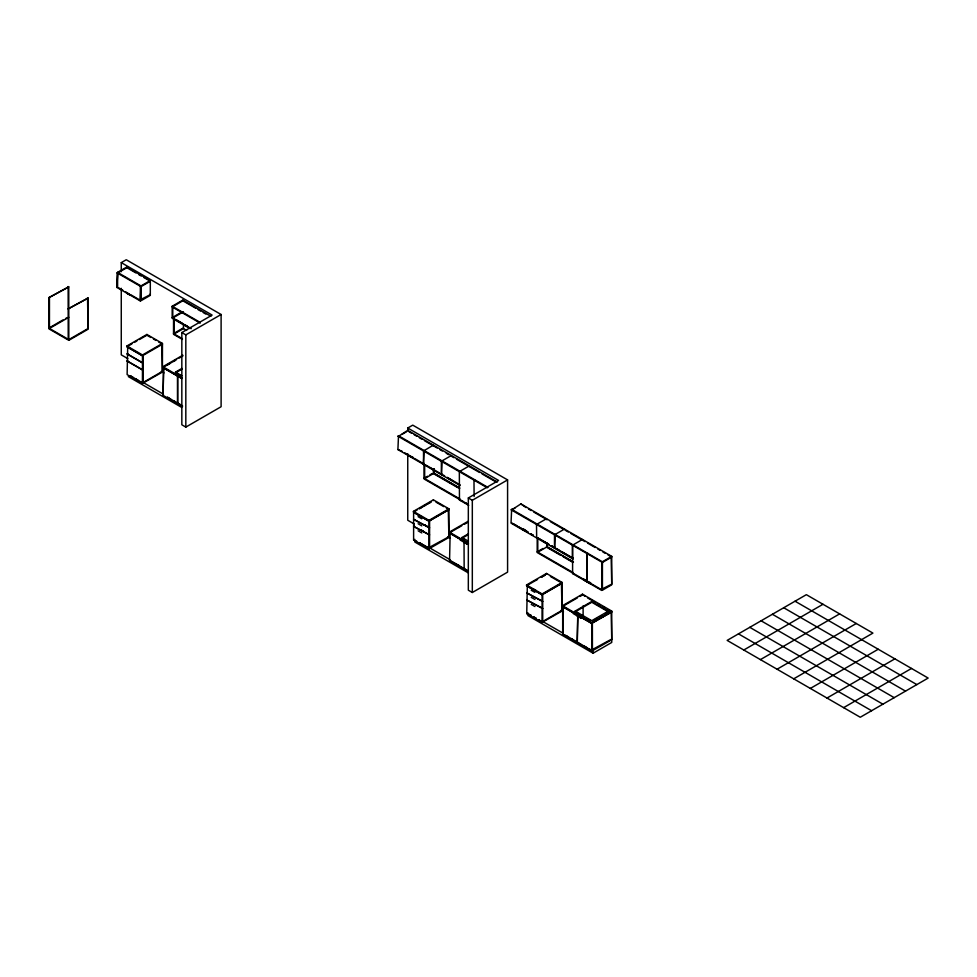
<?xml version="1.0" encoding="UTF-8"?>
<svg xmlns="http://www.w3.org/2000/svg" width="977" height="977" viewBox="0 0 977 977"><rect width="100%" height="100%" fill="white"/><g stroke="black" fill="none" stroke-linecap="round" stroke-linejoin="round"><path stroke-width="1.47" d="M68.817 340.326L48.85 328.797L48.85 297.667L68.756 286.872L68.817 340.326L88.113 329.188L88.113 298.058L68.219 308.854L88.113 298.058M48.85 297.667L68.756 286.872M121.27 262.63L126.253 259.748L221.107 314.509L221.107 406.725L185.825 427.096L181.832 424.787L181.832 332.559L212.119 315.082L121.27 262.63L121.27 271.704M117.533 272.388L126.851 267.002L150.311 280.558L150.311 295.347L141.006 300.733L141.006 285.931L117.533 272.388L117.008 287.494L117.606 272.498L117.606 287.14M117.533 273.084L126.851 267.698L135.974 272.962M50.132 327.368L63.004 319.931M65.581 318.453L68.756 317.305L49.448 328.455L49.448 298.022M126.668 292.758L130.332 294.871L125.386 291.635M150.311 280.558L140.334 286.322L140.334 300.953L140.932 285.968M190.002 328.602L172.184 318.307L172.184 306.241L182.833 300.098L210.849 316.267M173.369 306.253L182.833 300.782L195.559 308.134M181.649 312.151L172.184 317.61L191.284 328.638M183.432 311.81L172.782 317.965L172.782 307.279M142.495 355.738L126.925 346.75L126.925 345.98L146.892 334.452L162.463 343.44L162.402 372.066L142.434 383.448L127.12 374.606L127.718 346.591M127.657 346.395L131.919 343.867M134.411 342.426L136.902 340.985M139.406 339.544L146.892 335.221L150.788 337.468M127.718 353.503L127.12 354.004L142.434 362.846L143.033 362.345M127.718 360.574L127.12 361.075L142.434 369.917L143.033 369.416M162.463 343.44L142.495 354.969L142.434 383.448M181.832 332.559L185.825 334.867L221.107 314.509M181.966 378.526L162.866 367.499L162.866 366.729L182.833 355.201M162.866 367.499L171.598 362.455M174.101 361.014L176.593 359.573M179.084 358.132L182.833 355.97M167.458 364.922L170.035 363.432M172.599 361.954L175.176 360.464M181.624 406.066L163.061 395.355L163.66 367.34M143.094 382.52L162.402 371.382L161.803 343.819M181.905 369.184L175.506 372.872L175.506 372.103L181.905 368.414M178.266 375.779L177.545 376.047L177.545 403.709L178.266 403.44M163.061 395.355L163.599 367.144M407.751 428.024L412.746 425.142L507.588 479.902L507.588 572.131L472.318 592.502L468.325 590.193L468.325 497.965L498.6 480.476L407.751 428.024L408.349 431.37M398.433 436.401L407.751 430.332L497.33 482.052M459.996 485.484L397.908 449.554L398.506 435.827M401.926 434.386L406.591 431.7M397.908 449.554L402.329 451.411M408.984 455.172C407.519 455.783 413.002 456.418 413.808 458.115M412.306 457.48L408.655 455.367M424.128 450.629L423.395 464.27L423.994 463.916M424.128 464.002L423.529 464.344L423.529 450.971L433.373 445.133L433.373 445.817M442.092 460.997L441.494 474.712L442.092 474.37M430.454 467.959L433.776 469.876M427.56 476.239L424.055 478.254L459.996 499.003M429.88 474.895L432.213 473.552M441.958 474.297L441.36 474.639L441.36 461.266L451.35 455.502L451.35 456.198M448.419 478.327L452.082 480.44M413.405 511.374L433.373 499.845L448.956 508.846L448.956 509.615L428.915 521.181L413.613 512.339L413.613 540L428.915 548.842L448.883 537.472L448.883 509.567L429.587 520.717L413.405 511.374L413.405 512.143L428.988 521.144M414.663 511.423L417.155 509.982M419.646 508.541L422.149 507.1M424.641 505.659L430.881 502.056M419.292 508.834L425.728 505.109M428.292 503.631L430.869 502.141M474.712 479.829L473.979 480.098L474.114 496.548M418.132 516.686L421.795 518.799M414.211 525.98L413.613 526.322L429.514 534.822M418.132 523.757L421.795 525.87M414.211 526.139L413.613 526.481L429.514 534.969M469.314 466.566L469.314 465.882L459.337 471.647L459.471 500.004L462.707 501.177M448.956 508.846L428.988 520.375L428.915 548.842M418.132 530.829L421.795 532.941M468.325 497.965L472.318 500.273L507.588 479.902M429.514 527.751L413.613 519.251M429.514 527.898L413.613 519.41M413.613 540L416.715 541.185M468.447 543.92L449.347 532.892L449.347 532.123L468.068 521.315M450.605 532.172L456.845 528.569M457.81 528.093L461.828 525.687M464.234 524.38L468.068 522.084M468.105 571.472L449.554 560.761L450.153 532.746M464.563 539.756L461.999 537.509L468.398 533.808M515.062 507.967L511.569 509.994L520.888 503.912L611.736 556.365L611.736 584.808L602.418 590.181L537.191 552.53L537.191 537.619L548.72 544.201M573.133 559.064L511.032 523.135L511.63 509.408M461.999 538.278L468.398 534.578M460.118 539.976L463.782 542.088M464.16 541.527L464.759 541.173L464.026 541.441L464.16 569.188L464.759 568.846L464.026 569.115M464.38 542.052L467.714 544.36L464.38 542.052L464.051 542.626L467.714 544.36M449.554 560.761L459.361 565.732M522.109 528.765C520.521 529.4 527.433 530.621 528.203 532.355M536.654 537.924L536.52 524.478L546.509 518.714L546.509 519.41M525.443 531.073L521.779 528.948M555.229 534.578L554.631 548.305L555.229 547.95M543.578 541.539L546.9 543.847M543.017 548.476L537.191 551.834L573.133 572.583M555.095 547.877L554.496 548.219L554.496 534.846L564.474 529.082L565.072 530.12M582.451 539.463L572.461 545.227L572.461 558.6L573.059 558.258L561.592 551.639M561.543 551.92L565.207 554.032M550.405 576.454L562.08 583.196L542.052 594.761L526.542 585.724L526.542 584.967L546.509 573.438L562.08 582.426L562.019 611.052L542.052 622.422L526.737 613.593L527.336 585.577M527.788 585.003L534.028 581.413M541.514 577.089L545.264 574.928M534.993 580.924L537.57 579.446M541.429 577.212L545.288 574.989M587.836 553.409L587.104 553.678L587.104 581.962L587.702 581.62M527.336 592.489L526.737 592.844L542.65 601.331M531.268 590.267L534.932 592.38M527.336 592.648L526.737 592.99L542.65 601.49M527.336 599.56L526.737 599.915L542.65 608.402M531.268 597.338L534.932 599.451M527.336 599.719L526.737 600.061L542.65 608.561M572.595 545.3L572.595 573.584L573.194 573.243M562.08 582.426L542.113 593.955L542.052 622.422M526.542 584.967L542.711 594.297L562.019 583.159M611.736 556.365L601.747 562.129L601.747 590.413L602.345 561.787L511.569 509.298M531.268 604.409L534.932 606.522M583.538 578.86C586.078 583.892 589.644 579.74 583.196 579.434M526.737 613.593L531.17 615.449L527.275 613.287M587.128 581.315C594.956 583.757 588.093 584.759 587.458 581.132M587.836 581.694L587.238 582.036L587.238 553.764M591.769 623.387L562.483 606.485L562.483 605.716L582.451 594.187L611.736 611.089L611.736 611.858L591.769 623.46L562.679 606.668L562.679 634.342L591.769 651.134L611.736 639.764M565.781 604.653L563.216 606.131L563.216 634.036M566.22 604.323L577.456 597.839M579.935 596.471L582.512 594.993M542.711 621.506L562.019 610.356L561.421 582.805M575.123 611.089L591.769 601.49L608.402 611.089L608.402 611.858L591.769 602.247L575.123 611.858L575.123 611.089L591.769 620.7L608.402 611.089M573.255 613.556L576.906 615.669M577.761 614.68L577.151 642.695L577.761 642.353M577.883 614.765L577.285 642.781L580.521 643.953M577.505 615.632L580.839 617.94L577.505 615.632L577.175 616.206L580.839 617.94M594.321 619.992L596.886 618.514M599.451 617.037L602.003 615.559M604.568 614.081L607.12 612.603M562.483 605.716L591.769 622.618L611.736 611.089M593.124 622.178L596.984 619.955M600.843 617.72L603.407 616.243M527.934 612.897L527.934 615.583L593.1 653.21L611.736 642.451L611.736 612.127L591.83 622.923M743.79 650.01L822.988 604.274M760.424 659.609L839.634 613.886M777.069 669.221L856.267 623.497M793.703 678.832L872.913 633.096L806.355 594.675L727.144 640.399L860.261 717.252L928.15 678.062L795.034 601.209M810.348 688.431L878.238 649.241M826.982 698.042L894.871 658.852M843.627 707.653L911.517 668.451M783.725 607.743L916.841 684.596M772.404 614.277L905.52 691.13M761.095 620.798L894.211 697.663M138.587 274.476L141.189 275.978M143.802 277.48L150.311 281.242L141.006 286.627L117.008 272.852M749.774 627.332L882.89 704.185M198.111 309.611L200.651 311.077M203.204 312.542L205.756 314.02M409.033 431.761L411.598 433.251M414.163 434.728L416.727 436.206M419.28 437.684L421.844 439.161M424.409 440.639L433.971 446.171M434.667 446.562L437.232 448.04M439.797 449.53L442.361 451.008M446.208 453.23L448.785 454.708M450.751 455.856L453.914 457.676M456.479 459.166L479.499 472.453M482.052 473.918L496.06 482.003M526.005 507.564L520.888 503.912M528.569 509.054L531.134 510.531M533.698 512.009L547.108 519.752M550.356 521.633L563.192 529.033M565.756 530.523L568.333 532.001M570.898 533.491L584.991 541.624M587.543 543.09L595.176 547.511M597.729 548.976L600.269 550.442M602.821 551.92L605.361 553.385M607.914 554.863L610.454 556.328M398.433 435.718L488.012 487.438M397.908 436.182L487.303 487.792M172.184 306.241L200.2 322.41M172.184 306.937L200.2 323.106M738.465 633.865L871.582 710.719M149.713 294.309L150.311 294.651L140.395 299.695M511.032 509.762L602.418 562.447L611.736 557.061L611.138 556.719L611.736 584.112L601.82 589.155M176.055 319.699L182.43 323.375M184.971 324.852L187.523 326.318M404.869 452.876L407.409 454.415M415.066 458.775L424.055 464.038M425.349 464.771L439.467 472.929M442.031 474.407L444.645 475.848M447.197 477.313L459.996 484.787M118.84 287.934L122.784 290.132M130.564 294.627L139.699 299.976M117.008 287.494L140.334 300.953M126.668 293.149L130.002 295.066M186.656 330.421L182.833 328.223L173.515 333.597L182.43 338.75M459.715 488.073L433.373 472.868L433.373 469.864M459.617 488.134L433.873 473.283L433.873 468.765M433.373 473.564L457.761 487.645M523.098 528.789L525.663 530.267M514.183 524.258L516.723 525.724M519.275 527.201L521.828 528.667M530.743 533.821L533.295 535.298M553.812 547.144L551.272 545.667L573.133 558.368M556.499 548.695L559.052 550.161M511.569 522.829L528.215 532.441M530.78 533.918L533.344 535.396M537.191 537.619L548.744 544.287M546.509 546.461L573.462 562.019M572.742 561.714L547.01 546.864L547.242 543.273L547.108 546.802L537.79 552.188L537.79 538.657M546.509 547.144L560.627 555.302M563.192 556.78L572.18 561.97M465.345 502.703L467.983 504.23M182.43 339.434L173.515 334.293L173.552 319.65M467.641 504.108L424.055 478.95L424.055 463.342M459.471 500.004L468.704 505.329M572.595 573.584L601.747 590.413M153.377 338.958L155.978 340.46M158.567 341.962L162.463 344.209L142.434 355.775L127.12 346.933M435.974 502.117L443.766 506.611M446.355 508.113L448.956 509.615M584.991 596.422L582.451 594.187M587.543 597.887L595.176 602.308M597.729 603.774L600.269 605.239M602.821 606.717L605.361 608.183M607.914 609.66L610.454 611.126M611.736 612.127L611.138 611.785L611.736 639.068L591.83 649.864M175.506 372.103L181.905 375.803M461.999 537.509L468.398 541.197M176.788 373.617L180.635 375.827M126.925 345.98L143.094 355.31L143.094 383.216L130.234 375.779M162.866 366.729L181.966 377.757M449.347 532.123L468.447 543.151M163.061 367.682L181.624 378.404M449.554 533.088L468.105 543.798M161.29 371.431L163.904 372.933M447.784 536.837L450.385 538.339M424.409 524.796L426.961 526.273M576.406 612.603L578.97 614.081M581.523 615.559L584.087 617.037M586.652 618.514L590.487 620.725M424.409 524.954L426.961 526.432M127.12 353.857L142.434 362.687M533.711 589.253L536.263 590.731M584.466 618.563L587.104 620.077M526.737 585.919L542.052 594.761M127.853 358.657L121.27 354.859L121.27 288.325M414.333 524.051L407.751 520.252L407.751 453.731M560.908 610.417L563.509 611.92M420.586 529.668L423.139 531.134M420.586 529.815L423.139 531.293M127.12 360.928L142.434 369.758M142.654 382.19L163.501 394.232M429.147 547.596L449.994 559.626M48.85 328.113L68.817 339.63L88.113 328.492L87.515 297.716M428.988 547.572L448.883 536.776L448.284 509.225M130.271 375.73L132.823 377.207M135.376 378.673L137.928 380.151M140.48 381.628L143.033 383.094M167.617 397.285L171.561 399.569M174.187 401.083L176.825 402.609M179.585 404.197L182.223 405.724M419.316 542.601L429.514 548.5M167.409 397.248L169.949 398.714M172.489 400.179L175.03 401.645M177.57 403.11L182.65 406.053M419.292 542.675L429.587 548.61L429.587 520.717M450.079 560.444L467.873 570.715M128.317 376.597L181.746 407.446M468.239 572.852L414.81 542.003L414.81 539.316M542.113 621.164L563.118 633.218M533.711 616.927L536.263 618.404L533.711 617M541.368 621.348L538.815 619.87L541.429 621.457M565.915 635.514L568.541 637.028M571.179 638.555L575.123 640.827M584.466 646.224L587.104 647.751M589.729 649.265L592.367 650.792M564.486 634.769L573.377 639.898M575.917 641.364L592.428 650.902L592.367 623.118M602.418 561.751L602.418 590.181M593.1 650.523L593.1 653.21M591.769 601.49L591.769 602.247M591.769 622.618L591.769 651.134M583.11 605.911L583.11 616.499M573.133 544.848L573.133 545.532M555.156 534.468L555.156 535.164M555.156 547.303L555.156 547.999M546.509 573.438L546.509 574.207M542.711 594.297L542.711 622.202M537.191 524.087L537.191 524.783M472.318 500.273L472.318 592.502M459.996 471.256L459.996 471.952M442.031 460.888L442.031 461.571M433.971 468.716L433.971 473.222L424.653 478.596L424.653 465.076M433.373 499.845L433.373 500.615M424.055 450.507L424.055 451.203M185.825 334.867L185.825 427.096M183.468 324.401L183.468 328.59L174.15 333.963L174.15 318.6M182.833 300.098L182.833 300.782M177.667 376.121L177.667 403.794M146.892 334.452L146.892 335.221M126.851 267.002L126.851 267.698M68.146 286.53L68.219 339.288"/></g></svg>
